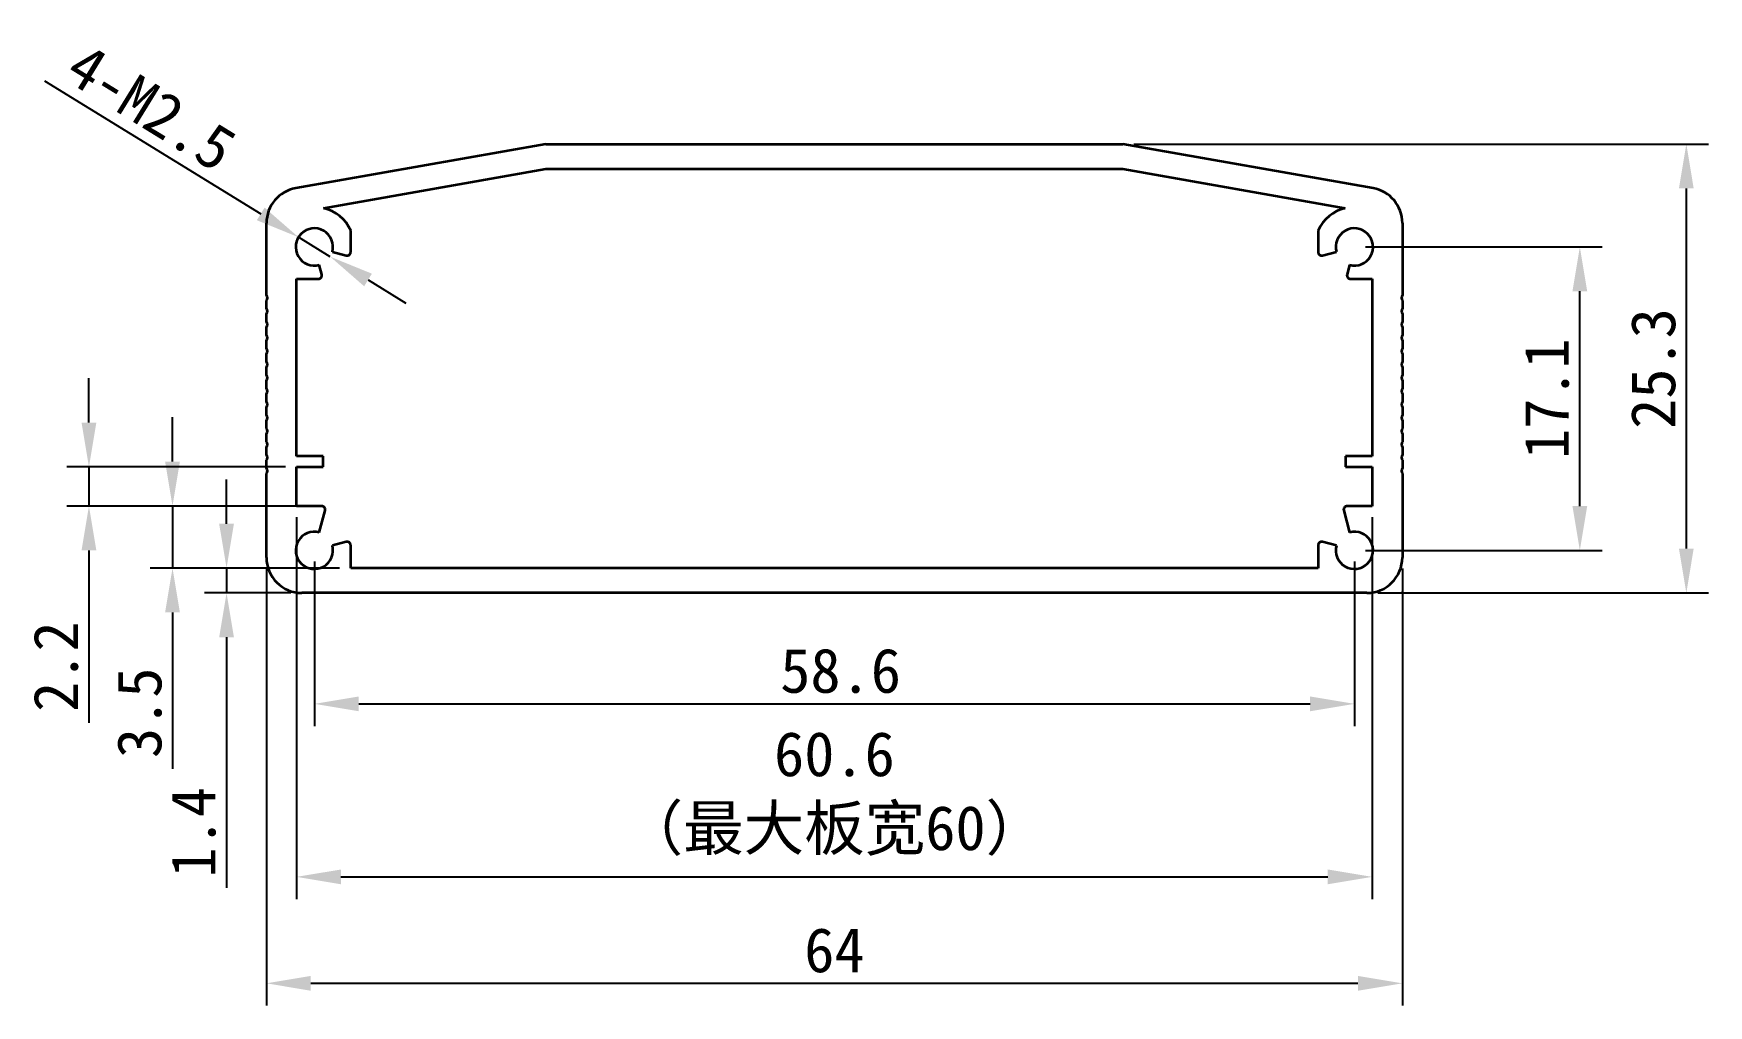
# Model space of a CAD drawing. Header units: millimetres. Extents: x 97.2 to 191.6, y 85.9 to 140.7.
import ezdxf

# ---------------------------------------------------------------- set-up
doc = ezdxf.new("R2010")
doc.units = ezdxf.units.MM
doc.header["$PDSIZE"] = -1
doc.layers.add('文字层', color=30, linetype='Continuous', lineweight=25)
doc.layers.add('细实线层', color=7, linetype='Continuous')
doc.styles.get("Standard").update_dxf_attribs({"font": 'simhei.ttf'})
doc.dimstyles.new('ISO-25', dxfattribs={"dimtxt": 2.5, "dimasz": 2.5, "dimexe": 1.25, "dimexo": 0.625, "dimtad": 1, "dimdec": 1, "dimdsep": 46, "dimtxsty": 'Standard', "dimcen": 2.5, "dimadec": 0, "dimazin": 0, "dimtfac": 1, "dimtdec": 1, "dimtmove": 0, "dimatfit": 3, "dimfxl": 1, "dimarcsym": 0})

# ---------------------------------------------------------------- blocks, each defined once
blk = doc.blocks.new('_D')
at = {"layer": 'Defpoints', "color": 0}
for p in [(113.019, 111.528), (171.619, 111.528), (171.619, 102.878)]:
    blk.add_point(p, dxfattribs=at)
at = {"layer": '细实线层', "color": 0, "lineweight": -2}
for p, q in [((113.019, 110.903), (113.019, 101.628)), ((171.619, 110.903), (171.619, 101.628)), ((115.519, 102.878), (169.119, 102.878))]:
    blk.add_line(p, q, dxfattribs=at)
at = {"layer": '细实线层', "color": 0}
for points in [[(115.519, 103.294), (115.519, 102.461), (113.019, 102.878)], [(169.119, 103.294), (169.119, 102.461), (171.619, 102.878)]]:
    blk.add_solid(points, dxfattribs=at)
at = {"layer": '细实线层', "color": 0, "insert": (142.669, 106.003), "char_height": 2.5, "attachment_point": 2}
blk.add_mtext('58.6', dxfattribs=at)
blk = doc.blocks.new('_D_1')
at = {"layer": 'Defpoints', "color": 0}
for p in [(171.619, 128.628), (184.319, 128.628), (171.619, 111.528)]:
    blk.add_point(p, dxfattribs=at)
at = {"layer": '细实线层', "color": 0, "lineweight": -2}
for p, q in [((172.244, 128.628), (185.569, 128.628)), ((184.319, 114.028), (184.319, 126.128)), ((172.244, 111.528), (185.569, 111.528))]:
    blk.add_line(p, q, dxfattribs=at)
at = {"layer": '细实线层', "color": 0}
for points in [[(183.902, 126.128), (184.735, 126.128), (184.319, 128.628)], [(183.902, 114.028), (184.735, 114.028), (184.319, 111.528)]]:
    blk.add_solid(points, dxfattribs=at)
at = {"layer": '细实线层', "color": 0, "insert": (181.194, 120.078), "char_height": 2.5, "attachment_point": 2, "rotation": 90}
blk.add_mtext('17.1', dxfattribs=at)
blk = doc.blocks.new('_D_2')
at = {"layer": 'Defpoints', "color": 0}
for p in [(112.125, 129.178), (113.913, 128.077)]:
    blk.add_point(p, dxfattribs=at)
at = {"layer": '细实线层', "color": 0, "lineweight": -2}
for p, q in [((97.819, 137.983), (109.996, 130.489)), ((113.913, 128.077), (112.125, 129.178)), ((116.042, 126.767), (118.171, 125.456))]:
    blk.add_line(p, q, dxfattribs=at)
at = {"layer": '细实线层', "color": 0}
for points in [[(110.214, 130.843), (109.777, 130.134), (112.125, 129.178)], [(116.26, 127.122), (115.824, 126.412), (113.913, 128.077)]]:
    blk.add_solid(points, dxfattribs=at)
at = {"layer": '细实线层', "color": 0, "insert": (103.826, 136.488), "char_height": 2.5, "attachment_point": 5, "rotation": 328.38663}
blk.add_mtext('4-M2.5', dxfattribs=at)
blk = doc.blocks.new('_D_3')
at = {"layer": 'Defpoints', "color": 0}
for p in [(112.019, 114.028), (172.619, 114.028), (172.619, 93.128)]:
    blk.add_point(p, dxfattribs=at)
at = {"layer": '文字层', "color": 0, "lineweight": -2}
for p, q in [((112.019, 113.403), (112.019, 91.878)), ((172.619, 113.403), (172.619, 91.878)), ((114.519, 93.128), (170.119, 93.128))]:
    blk.add_line(p, q, dxfattribs=at)
at = {"layer": '文字层', "color": 0}
for points in [[(114.519, 93.544), (114.519, 92.711), (112.019, 93.128)], [(170.119, 93.544), (170.119, 92.711), (172.619, 93.128)]]:
    blk.add_solid(points, dxfattribs=at)
at = {"layer": '文字层', "color": 0, "insert": (142.319, 101.304), "char_height": 2.5, "attachment_point": 2}
blk.add_mtext('60.6\\P（最大板宽60）', dxfattribs=at)
blk = doc.blocks.new('_D_4')
at = {"layer": 'Defpoints', "color": 0}
for p in [(100.319, 116.228), (112.019, 116.228), (112.019, 114.028)]:
    blk.add_point(p, dxfattribs=at)
at = {"layer": '细实线层', "color": 0, "lineweight": -2}
for p, q in [((100.319, 118.728), (100.319, 121.228)), ((111.394, 116.228), (99.069, 116.228)), ((100.319, 116.228), (100.319, 114.028)), ((111.394, 114.028), (99.069, 114.028)), ((100.319, 111.528), (100.319, 101.812))]:
    blk.add_line(p, q, dxfattribs=at)
at = {"layer": '细实线层', "color": 0}
for points in [[(99.902, 118.728), (100.735, 118.728), (100.319, 116.228)], [(99.902, 111.528), (100.735, 111.528), (100.319, 114.028)]]:
    blk.add_solid(points, dxfattribs=at)
at = {"layer": '细实线层', "color": 0, "insert": (97.194, 104.973), "char_height": 2.5, "attachment_point": 2, "rotation": 90}
blk.add_mtext('2.2', dxfattribs=at)
blk = doc.blocks.new('_D_5')
at = {"layer": 'Defpoints', "color": 0}
for p in [(113.428, 114.028), (105.026, 110.528), (115.069, 110.528)]:
    blk.add_point(p, dxfattribs=at)
at = {"layer": '细实线层', "color": 0, "lineweight": -2}
for p, q in [((105.026, 116.528), (105.026, 119.028)), ((112.803, 114.028), (103.776, 114.028)), ((105.026, 114.028), (105.026, 110.528)), ((114.444, 110.528), (103.776, 110.528)), ((105.026, 108.028), (105.026, 99.222))]:
    blk.add_line(p, q, dxfattribs=at)
at = {"layer": '细实线层', "color": 0}
for points in [[(104.609, 116.528), (105.442, 116.528), (105.026, 114.028)], [(104.609, 108.028), (105.442, 108.028), (105.026, 110.528)]]:
    blk.add_solid(points, dxfattribs=at)
at = {"layer": '细实线层', "color": 0, "insert": (101.901, 102.375), "char_height": 2.5, "attachment_point": 2, "rotation": 90}
blk.add_mtext('3.5', dxfattribs=at)
blk = doc.blocks.new('_D_6')
at = {"layer": 'Defpoints', "color": 0}
for p in [(115.069, 110.528), (108.071, 109.128), (112.319, 109.128)]:
    blk.add_point(p, dxfattribs=at)
at = {"layer": '细实线层', "color": 0, "lineweight": -2}
for p, q in [((108.071, 113.028), (108.071, 115.528)), ((114.444, 110.528), (106.821, 110.528)), ((108.071, 110.528), (108.071, 109.128)), ((111.694, 109.128), (106.821, 109.128)), ((108.071, 106.628), (108.071, 92.512))]:
    blk.add_line(p, q, dxfattribs=at)
at = {"layer": '细实线层', "color": 0}
for points in [[(107.654, 113.028), (108.488, 113.028), (108.071, 110.528)], [(107.654, 106.628), (108.488, 106.628), (108.071, 109.128)]]:
    blk.add_solid(points, dxfattribs=at)
at = {"layer": '细实线层', "color": 0, "insert": (104.946, 95.637), "char_height": 2.5, "attachment_point": 2, "rotation": 90}
blk.add_mtext('1.4', dxfattribs=at)
blk = doc.blocks.new('_D_7')
at = {"layer": 'Defpoints', "color": 0}
for p in [(110.319, 111.128), (174.319, 111.128), (174.319, 87.128)]:
    blk.add_point(p, dxfattribs=at)
at = {"layer": '细实线层', "color": 0, "lineweight": -2}
for p, q in [((110.319, 110.503), (110.319, 85.878)), ((174.319, 110.503), (174.319, 85.878)), ((112.819, 87.128), (171.819, 87.128))]:
    blk.add_line(p, q, dxfattribs=at)
at = {"layer": '细实线层', "color": 0}
for points in [[(112.819, 87.544), (112.819, 86.711), (110.319, 87.128)], [(171.819, 87.544), (171.819, 86.711), (174.319, 87.128)]]:
    blk.add_solid(points, dxfattribs=at)
at = {"layer": '细实线层', "color": 0, "insert": (142.319, 90.253), "char_height": 2.5, "attachment_point": 2}
blk.add_mtext('64', dxfattribs=at)
blk = doc.blocks.new('_D_8')
at = {"layer": 'Defpoints', "color": 0}
for p in [(158.569, 134.428), (172.319, 109.128), (190.319, 109.128)]:
    blk.add_point(p, dxfattribs=at)
at = {"layer": '细实线层', "color": 0, "lineweight": -2}
for p, q in [((159.194, 134.428), (191.569, 134.428)), ((190.319, 131.928), (190.319, 111.628)), ((172.944, 109.128), (191.569, 109.128))]:
    blk.add_line(p, q, dxfattribs=at)
at = {"layer": '细实线层', "color": 0}
for points in [[(189.902, 131.928), (190.735, 131.928), (190.319, 134.428)], [(189.902, 111.628), (190.735, 111.628), (190.319, 109.128)]]:
    blk.add_solid(points, dxfattribs=at)
at = {"layer": '细实线层', "color": 0, "insert": (187.194, 121.778), "char_height": 2.5, "attachment_point": 2, "rotation": 90}
blk.add_mtext('25.3', dxfattribs=at)

msp = doc.modelspace()

# ---------------------------------------------------------------- linework, layer by layer
at = {"color": 7, "linetype": 'Continuous', "lineweight": 35}
for p, q in [((126.069, 134.428), (111.971, 131.942)), ((126.069, 134.428), (158.569, 134.428)), ((172.666, 131.942), (158.569, 134.428)), ((113.535, 130.818), (126.069, 133.028)), ((126.069, 133.028), (158.569, 133.028)), ((158.569, 133.028), (171.102, 130.818)), ((110.319, 125.903), (110.319, 129.972)), ((115.069, 128.339), (115.069, 129.555)), ((169.569, 129.555), (169.569, 128.339)), ((174.319, 129.972), (174.319, 125.903)), ((114.033, 128.356), (114.817, 128.146)), ((169.82, 128.146), (170.605, 128.356)), ((113.434, 127.08), (113.29, 127.614)), ((171.347, 127.614), (171.204, 127.08)), ((112.019, 126.828), (113.24, 126.828)), ((112.019, 116.828), (112.019, 126.828)), ((171.397, 126.828), (172.619, 126.828)), ((172.619, 126.828), (172.619, 116.828)), ((110.319, 125.153), (110.319, 125.603)), ((174.319, 125.603), (174.319, 125.153)), ((110.319, 124.403), (110.319, 124.853)), ((174.319, 124.853), (174.319, 124.403)), ((110.319, 123.653), (110.319, 124.103)), ((174.319, 124.103), (174.319, 123.653)), ((110.319, 122.903), (110.319, 123.353)), ((174.319, 123.353), (174.319, 122.903)), ((110.319, 122.153), (110.319, 122.603)), ((110.319, 121.403), (110.319, 121.853)), ((174.319, 122.603), (174.319, 122.153)), ((174.319, 121.853), (174.319, 121.403)), ((110.319, 120.653), (110.319, 121.103)), ((174.319, 121.103), (174.319, 120.653)), ((110.319, 119.903), (110.319, 120.353)), ((174.319, 120.353), (174.319, 119.903)), ((110.319, 119.153), (110.319, 119.603)), ((174.319, 119.603), (174.319, 119.153)), ((110.319, 118.403), (110.319, 118.853)), ((110.319, 117.653), (110.319, 118.103)), ((174.319, 118.853), (174.319, 118.403)), ((174.319, 118.103), (174.319, 117.653)), ((110.319, 116.903), (110.319, 117.353)), ((174.319, 117.353), (174.319, 116.903)), ((110.319, 116.153), (110.319, 116.603)), ((113.519, 116.828), (112.019, 116.828)), ((112.019, 116.228), (113.519, 116.228)), ((112.019, 114.028), (112.019, 116.228)), ((113.519, 116.228), (113.519, 116.828)), ((171.119, 116.828), (171.119, 116.228)), ((172.619, 116.828), (171.119, 116.828)), ((171.119, 116.228), (172.619, 116.228)), ((172.619, 116.228), (172.619, 114.028)), ((174.319, 116.603), (174.319, 116.153)), ((110.319, 111.128), (110.319, 115.853)), ((174.319, 115.853), (174.319, 111.128)), ((113.428, 114.028), (112.019, 114.028)), ((113.29, 112.542), (113.621, 113.776)), ((171.016, 113.776), (171.347, 112.542)), ((172.619, 114.028), (171.21, 114.028)), ((114.817, 112.01), (114.033, 111.799)), ((115.069, 110.528), (115.069, 111.816)), ((169.569, 111.816), (169.569, 110.528)), ((170.605, 111.799), (169.82, 112.01)), ((169.569, 110.528), (115.069, 110.528)), ((172.319, 109.128), (112.319, 109.128))]:
    msp.add_line(p, q, dxfattribs=at)
at = {"color": 7, "linetype": 'Continuous'}
for q in [(174.278, 109.128), (174.319, 109.208)]:
    msp.add_line((174.319, 109.128), q, dxfattribs=at)
at = {"color": 7, "linetype": 'Continuous', "lineweight": 35}
for centre, radius, start, end in [((112.319, 129.972), 2, 100, 180), ((172.319, 129.972), 2, 0, 80), ((113.019, 128.628), 2.25, 24.34065, 76.73486), ((171.619, 128.628), 2.25, 103.26514, 155.65935), ((113.019, 128.628), 1.05, 345, 285), ((171.619, 128.628), 1.05, 255, 195), ((114.869, 128.339), 0.2, 255, 0), ((169.769, 128.339), 0.2, 180, 285), ((113.24, 127.028), 0.2, 270, 15), ((171.397, 127.028), 0.2, 165, 270), ((110.119, 125.753), 0.25, 323.1301, 36.8699), ((174.519, 125.753), 0.25, 143.1301, 216.8699), ((110.119, 125.003), 0.25, 323.1301, 36.8699), ((174.519, 125.003), 0.25, 143.1301, 216.8699), ((110.119, 124.253), 0.25, 323.1301, 36.8699), ((110.119, 123.503), 0.25, 323.1301, 36.8699), ((174.519, 124.253), 0.25, 143.1301, 216.8699), ((174.519, 123.503), 0.25, 143.1301, 216.8699), ((110.119, 122.753), 0.25, 323.1301, 36.8699), ((174.519, 122.753), 0.25, 143.1301, 216.8699), ((110.119, 122.003), 0.25, 323.1301, 36.8699), ((174.519, 122.003), 0.25, 143.1301, 216.8699), ((110.119, 121.253), 0.25, 323.1301, 36.8699), ((174.519, 121.253), 0.25, 143.1301, 216.8699), ((110.119, 120.503), 0.25, 323.1301, 36.8699), ((110.119, 119.753), 0.25, 323.1301, 36.8699), ((174.519, 120.503), 0.25, 143.1301, 216.8699), ((174.519, 119.753), 0.25, 143.1301, 216.8699), ((110.119, 119.003), 0.25, 323.1301, 36.8699), ((174.519, 119.003), 0.25, 143.1301, 216.8699), ((110.119, 118.253), 0.25, 323.1301, 36.8699), ((174.519, 118.253), 0.25, 143.1301, 216.8699), ((110.119, 117.503), 0.25, 323.1301, 36.8699), ((174.519, 117.503), 0.25, 143.1301, 216.8699), ((110.119, 116.753), 0.25, 323.1301, 36.8699), ((110.119, 116.003), 0.25, 323.1301, 36.8699), ((174.519, 116.753), 0.25, 143.1301, 216.8699), ((174.519, 116.003), 0.25, 143.1301, 216.8699), ((113.428, 113.828), 0.2, 345, 90), ((171.21, 113.828), 0.2, 90, 195), ((113.019, 111.528), 1.05, 75, 15), ((171.619, 111.528), 1.05, 165, 105), ((114.869, 111.816), 0.2, 0, 105), ((169.769, 111.816), 0.2, 75, 180), ((112.319, 111.128), 2, 180, 270), ((172.319, 111.128), 2, 270, 0)]:
    msp.add_arc(centre, radius, start, end, dxfattribs=at)
at = {"color": 7, "linetype": 'Continuous'}
msp.add_point((174.319, 109.128), dxfattribs=at)

# ---------------------------------------------------------------- dimensions: what is measured, and where the dimension line sits
at = {"layer": '文字层'}
dim = msp.add_linear_dim(base=(172.619, 93.128), p1=(112.019, 114.028), p2=(172.619, 114.028), text='<>\\P（最大板宽60）', dimstyle='ISO-25', dxfattribs=at)
dim.commit()
dim.dimension.update_dxf_attribs({"geometry": '_D_3', "text_midpoint": (142.319, 93.128), "dimtype": 160})
at = {"layer": '细实线层'}
dim = msp.add_diameter_dim_2p(p1=(113.913, 128.077), p2=(112.125, 129.178), text='4-M2.5', dimstyle='ISO-25', dxfattribs=at)
dim.commit()
dim.dimension.update_dxf_attribs({"geometry": '_D_2', "text_midpoint": (102.843, 134.891)})
for base, p1, p2, picture, middle in [((190.319, 109.128), (158.569, 134.428), (172.319, 109.128), '_D_8', (190.319, 121.778)), ((184.319, 128.628), (171.619, 111.528), (171.619, 128.628), '_D_1', (184.319, 120.078)), ((100.319, 116.228), (112.019, 114.028), (112.019, 116.228), '_D_4', (100.319, 104.973)), ((105.026, 110.528), (113.428, 114.028), (115.069, 110.528), '_D_5', (105.026, 102.375)), ((108.071, 109.128), (115.069, 110.528), (112.319, 109.128), '_D_6', (108.071, 95.637))]:
    dim = msp.add_linear_dim(base=base, p1=p1, p2=p2, angle=90, dimstyle='ISO-25', dxfattribs=at)
    dim.commit()
    dim.dimension.update_dxf_attribs({"geometry": picture, "text_midpoint": middle, "dimtype": 160})
for base, p1, p2, picture, middle in [((171.619, 102.878), (113.019, 111.528), (171.619, 111.528), '_D', (142.669, 102.878)), ((174.319, 87.128), (110.319, 111.128), (174.319, 111.128), '_D_7', (142.319, 87.128))]:
    dim = msp.add_linear_dim(base=base, p1=p1, p2=p2, dimstyle='ISO-25', dxfattribs=at)
    dim.commit()
    dim.dimension.update_dxf_attribs({"geometry": picture, "text_midpoint": middle, "dimtype": 160})

doc.saveas('drawing.dxf')
